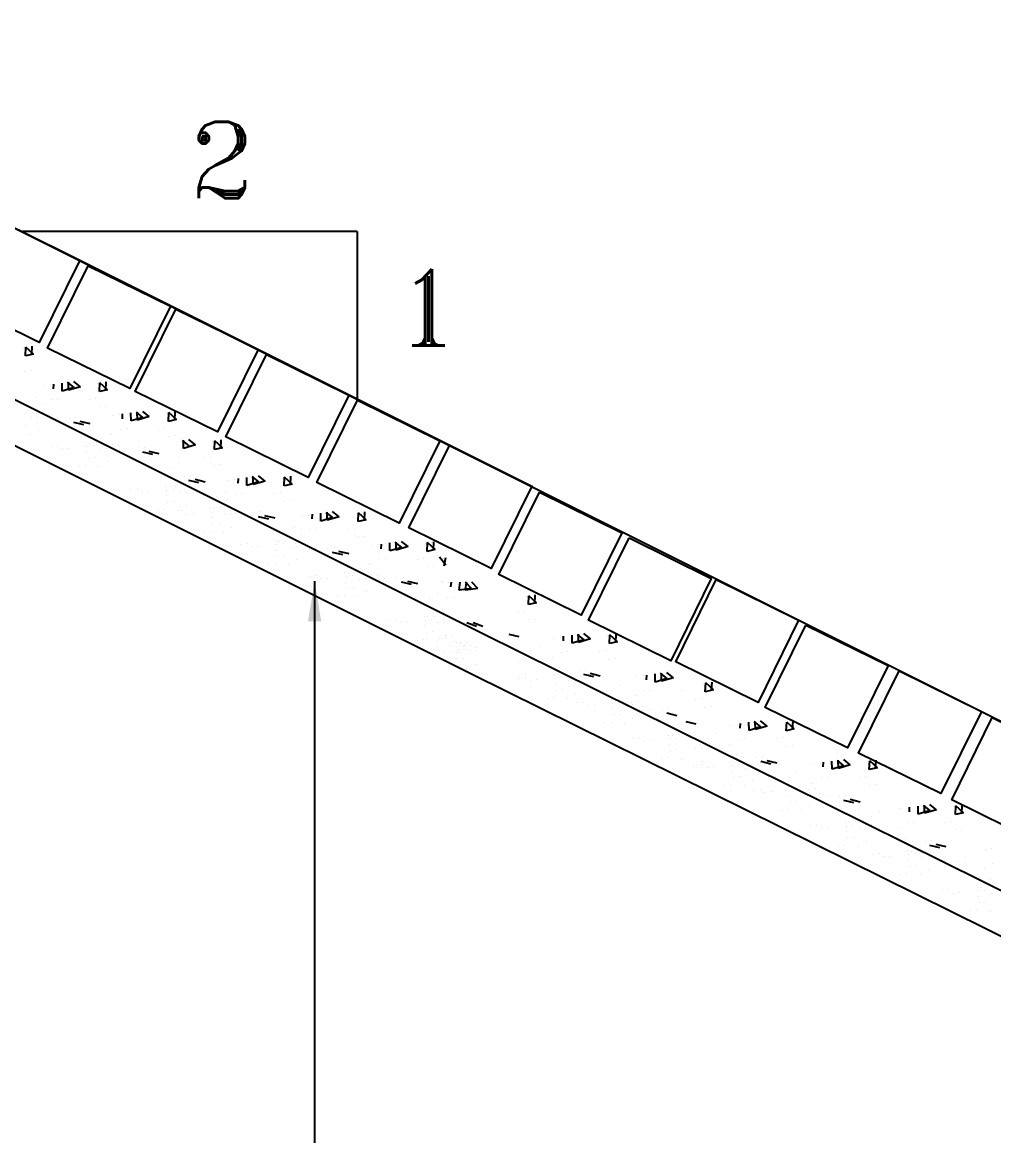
# Model space of a CAD drawing. Header units: metres. Extents: x -98554 to 27544620, y -161930 to 5264560.
# Drawn here: x 21861 to 25494, y 283583 to 287748 of the extents above; entities that cross this region are included whole.
import ezdxf

# ---------------------------------------------------------------- set-up
doc = ezdxf.new("R2010")
doc.units = ezdxf.units.M
doc.header["$LTSCALE"] = 15
doc.header["$MEASUREMENT"] = 0
doc.layers.add('LINE', color=7, linetype='CONTINUOUS')
doc.styles.add('BIG', font='ROMANT.SHX')
doc.dimstyles.new('ISO-25', dxfattribs={"dimtxt": 250, "dimasz": 2.5, "dimexe": 1.25, "dimexo": 0.625, "dimtad": 1, "dimtxsty": 'BIG', "dimcen": 2.5, "dimadec": 0, "dimazin": 0, "dimtfac": 1, "dimtmove": 0, "dimatfit": 3, "dimfxl": 1, "dimarcsym": 0})

msp = doc.modelspace()

# ---------------------------------------------------------------- linework, layer by layer
at = {"layer": 'LINE'}
for p, q in [((20292.469, 287747.78), (27489.468, 284149.532)), ((20119.799, 287193.237), (23581.082, 285462.717)), ((20084.803, 287038.91), (23544.114, 285309.375)), ((23113.395, 286965.019), (21862.374, 286965.019)), ((23113.395, 286965.019), (23113.395, 286331.617)), ((21964.887, 286913.647), (23769.281, 286011.513)), ((21867.415, 286528.915), (21867.415, 286528.915)), ((21873.097, 286500.303), (21874.785, 286533.049)), ((21903.219, 286506.997), (21874.774, 286533.063)), ((21891.133, 286532.038), (21891.133, 286532.038)), ((21896.815, 286503.425), (21898.503, 286536.171)), ((21903.219, 286506.997), (21873.086, 286500.317)), ((21872.797, 286442.598), (21872.797, 286442.598)), ((21896.515, 286445.721), (21896.515, 286445.721)), ((21965.805, 286391.051), (21965.805, 286391.051)), ((21977.801, 286376.735), (21978.712, 286394.411)), ((22010.574, 286368.378), (22010.119, 286398.546)), ((22054.997, 286381.395), (22030.264, 286401.198)), ((22034.292, 286371.501), (22033.837, 286401.669)), ((22078.715, 286384.517), (22053.982, 286404.321)), ((22144.164, 286395.437), (22144.164, 286395.437)), ((22149.846, 286366.825), (22151.534, 286399.571)), ((22179.969, 286373.519), (22151.523, 286399.585)), ((22167.882, 286398.559), (22167.882, 286398.559)), ((22173.564, 286369.947), (22175.252, 286402.693)), ((21942.087, 286387.929), (21942.087, 286387.929)), ((22054.997, 286381.395), (22010.563, 286368.388)), ((22078.715, 286384.517), (22034.281, 286371.511)), ((22179.969, 286373.519), (22149.835, 286366.839)), ((21881.718, 286324.844), (21881.718, 286324.844)), ((21912.817, 286343.946), (21912.817, 286343.946)), ((21938.391, 286316.406), (21938.391, 286316.406)), ((21969.491, 286335.509), (21969.491, 286335.509)), ((21993.209, 286338.631), (21993.209, 286338.631)), ((22113.138, 286337.354), (22113.138, 286337.354)), ((22136.856, 286340.476), (22136.856, 286340.476)), ((22149.546, 286309.12), (22149.546, 286309.12)), ((22173.264, 286312.242), (22173.264, 286312.242)), ((21869.469, 286283.504), (21869.469, 286283.504)), ((21879.001, 286296.178), (21879.001, 286296.178)), ((21895.015, 286270.465), (21895.015, 286270.465)), ((21914.761, 286284.593), (21914.761, 286284.593)), ((21918.733, 286273.588), (21918.733, 286273.588)), ((21938.479, 286287.716), (21938.479, 286287.716)), ((21962.665, 286277.623), (21962.665, 286277.623)), ((21991.406, 286266.274), (21991.406, 286266.274)), ((22036.698, 286267.364), (22036.698, 286267.364)), ((22060.416, 286270.486), (22060.416, 286270.486)), ((22199.772, 286276.214), (22199.772, 286276.214)), ((22223.49, 286279.336), (22223.49, 286279.336)), ((22235.486, 286265.02), (22236.397, 286282.697)), ((22268.259, 286256.664), (22267.804, 286286.831)), ((22312.682, 286269.68), (22268.248, 286256.673)), ((22312.682, 286269.68), (22287.949, 286289.483)), ((22291.977, 286259.786), (22291.522, 286289.954)), ((22336.4, 286272.802), (22291.966, 286259.796)), ((22336.4, 286272.802), (22311.667, 286292.606)), ((22401.85, 286283.722), (22401.85, 286283.722)), ((22407.531, 286255.11), (22409.22, 286287.856)), ((22437.654, 286261.804), (22409.208, 286287.87)), ((22425.568, 286286.845), (22425.568, 286286.845)), ((22431.249, 286258.232), (22432.938, 286290.978)), ((21872.421, 286239.313), (21872.421, 286239.313)), ((21920.468, 286223.588), (21920.468, 286223.588)), ((21967.688, 286263.152), (21967.688, 286263.152)), ((22091.773, 286242.477), (22054.257, 286251.484)), ((22115.491, 286245.599), (22077.975, 286254.606)), ((22227.176, 286223.794), (22227.176, 286223.794)), ((22250.894, 286226.916), (22250.894, 286226.916)), ((22370.824, 286225.639), (22370.824, 286225.639)), ((22394.542, 286228.761), (22394.542, 286228.761)), ((22437.654, 286261.804), (22407.52, 286255.124)), ((21889.369, 286204.486), (21889.369, 286204.486)), ((22107.994, 286196.26), (22107.994, 286196.26)), ((22158.467, 286191.366), (22158.467, 286191.366)), ((22189.566, 286210.468), (22189.566, 286210.468)), ((22196.077, 286204.691), (22196.077, 286204.691)), ((22407.231, 286197.405), (22407.231, 286197.405)), ((22430.949, 286200.528), (22430.949, 286200.528)), ((22485.198, 286164.126), (22460.466, 286183.929)), ((22464.493, 286154.232), (22464.038, 286184.399)), ((22508.916, 286167.248), (22484.184, 286187.052)), ((22580.047, 286149.555), (22581.736, 286182.302)), ((22610.17, 286156.25), (22581.725, 286182.316)), ((22603.765, 286152.678), (22605.454, 286185.424)), ((21969.811, 286161.677), (21969.811, 286161.677)), ((21993.528, 286164.799), (21993.528, 286164.799)), ((22010.336, 286152.221), (22010.336, 286152.221)), ((22034.054, 286155.343), (22034.054, 286155.343)), ((22099.461, 286175.184), (22099.461, 286175.184)), ((22104.484, 286160.713), (22104.484, 286160.713)), ((22114.016, 286173.388), (22114.016, 286173.388)), ((22128.202, 286163.836), (22128.202, 286163.836)), ((22137.734, 286176.51), (22137.734, 286176.51)), ((22153.747, 286150.797), (22153.747, 286150.797)), ((22173.493, 286164.925), (22173.493, 286164.925)), ((22177.465, 286153.92), (22177.465, 286153.92)), ((22197.211, 286168.048), (22197.211, 286168.048)), ((22220.351, 286165.908), (22220.351, 286165.908)), ((22225.374, 286151.437), (22225.374, 286151.437)), ((22249.092, 286154.559), (22249.092, 286154.559)), ((22294.383, 286155.649), (22294.383, 286155.649)), ((22318.101, 286158.771), (22318.101, 286158.771)), ((22373.176, 286133.884), (22335.66, 286142.891)), ((22508.916, 286167.248), (22464.482, 286154.242)), ((22574.366, 286178.168), (22574.366, 286178.168)), ((22610.17, 286156.25), (22580.036, 286149.57)), ((22598.084, 286181.29), (22598.084, 286181.29)), ((22102.81, 286139.548), (22102.81, 286139.548)), ((22107.436, 286116.523), (22107.436, 286116.523)), ((22131.154, 286119.645), (22131.154, 286119.645)), ((22179.201, 286103.92), (22179.201, 286103.92)), ((22349.458, 286130.762), (22311.942, 286139.769)), ((22447.251, 286098.753), (22447.251, 286098.753)), ((22543.34, 286120.085), (22543.34, 286120.085)), ((22567.058, 286123.207), (22567.058, 286123.207)), ((22073.911, 286086.59), (22073.911, 286086.59)), ((22097.629, 286089.712), (22097.629, 286089.712)), ((22148.101, 286084.818), (22148.101, 286084.818)), ((22365.679, 286084.546), (22365.679, 286084.546)), ((22416.152, 286079.651), (22416.152, 286079.651)), ((22579.748, 286091.851), (22579.748, 286091.851)), ((22603.466, 286094.973), (22603.466, 286094.973)), ((22466.899, 286050.095), (22466.899, 286050.095)), ((22521.974, 286025.208), (22484.458, 286034.214)), ((22490.617, 286053.217), (22490.617, 286053.217)), ((22545.692, 286028.33), (22508.176, 286037.337)), ((22633.115, 286035.085), (22633.115, 286035.085)), ((22656.833, 286038.208), (22656.833, 286038.208)), ((22668.828, 286023.892), (22669.74, 286041.568)), ((22701.602, 286015.535), (22701.147, 286045.702)), ((22746.024, 286028.551), (22701.591, 286015.545)), ((22746.024, 286028.551), (22721.292, 286048.355)), ((22725.32, 286018.657), (22724.865, 286048.825)), ((22769.742, 286031.673), (22725.309, 286018.667)), ((22769.742, 286031.673), (22745.01, 286051.477)), ((22835.192, 286042.593), (22835.192, 286042.593)), ((22870.996, 286020.675), (22840.863, 286013.995)), ((22840.874, 286013.981), (22842.562, 286046.727)), ((22870.996, 286020.675), (22842.551, 286046.741)), ((22858.91, 286045.716), (22858.91, 286045.716)), ((22864.592, 286017.103), (22866.28, 286049.849)), ((22266.67, 285998.482), (22266.67, 285998.482)), ((22290.388, 286001.604), (22290.388, 286001.604)), ((22307.196, 285989.026), (22307.196, 285989.026)), ((22330.914, 285992.148), (22330.914, 285992.148)), ((22396.321, 286011.989), (22396.321, 286011.989)), ((22399.67, 285976.353), (22399.67, 285976.353)), ((22401.343, 285997.518), (22401.343, 285997.518)), ((22410.875, 286010.193), (22410.875, 286010.193)), ((22425.061, 286000.641), (22425.061, 286000.641)), ((22434.593, 286013.315), (22434.593, 286013.315)), ((22450.607, 285987.602), (22450.607, 285987.602)), ((22470.353, 286001.73), (22470.353, 286001.73)), ((22474.325, 285990.725), (22474.325, 285990.725)), ((22494.071, 286004.853), (22494.071, 286004.853)), ((22538.196, 285978.991), (22538.196, 285978.991)), ((22588.668, 285974.097), (22588.668, 285974.097)), ((22619.768, 285993.199), (22619.768, 285993.199)), ((22660.519, 285982.665), (22660.519, 285982.665)), ((22684.237, 285985.787), (22684.237, 285985.787)), ((22804.166, 285984.51), (22804.166, 285984.51)), ((22827.884, 285987.633), (22827.884, 285987.633)), ((22404.296, 285953.328), (22404.296, 285953.328)), ((22428.014, 285956.45), (22428.014, 285956.45)), ((22476.06, 285940.725), (22476.06, 285940.725)), ((22629.419, 285963.563), (22629.419, 285963.563)), ((22840.574, 285956.276), (22840.574, 285956.276)), ((22864.292, 285959.399), (22864.292, 285959.399)), ((22370.77, 285923.395), (22370.77, 285923.395)), ((22394.488, 285926.517), (22394.488, 285926.517)), ((22444.961, 285921.623), (22444.961, 285921.623)), ((22459.763, 285919.91), (22459.763, 285919.91)), ((22476.571, 285907.331), (22476.571, 285907.331)), ((22500.289, 285910.453), (22500.289, 285910.453)), ((22565.696, 285930.294), (22565.696, 285930.294)), ((22569.045, 285894.659), (22569.045, 285894.659)), ((22570.719, 285915.824), (22570.719, 285915.824)), ((22580.25, 285928.498), (22580.25, 285928.498)), ((22594.437, 285918.946), (22594.437, 285918.946)), ((22603.968, 285931.621), (22603.968, 285931.621)), ((22619.982, 285905.908), (22619.982, 285905.908)), ((22639.728, 285920.036), (22639.728, 285920.036)), ((22643.7, 285909.03), (22643.7, 285909.03)), ((22653.693, 285924.779), (22653.693, 285924.779)), ((22658.716, 285910.308), (22658.716, 285910.308)), ((22663.446, 285923.158), (22663.446, 285923.158)), ((22682.434, 285913.431), (22682.434, 285913.431)), ((22727.725, 285914.52), (22727.725, 285914.52)), ((22782.8, 285889.633), (22745.285, 285898.64)), ((22751.443, 285917.643), (22751.443, 285917.643)), ((22806.518, 285892.755), (22769.003, 285901.762)), ((22909.864, 285901.607), (22909.864, 285901.607)), ((22933.582, 285904.729), (22933.582, 285904.729)), ((22945.578, 285890.413), (22946.489, 285908.089)), ((22978.351, 285882.056), (22977.896, 285912.224)), ((23022.774, 285895.073), (22978.34, 285882.066)), ((23022.774, 285895.073), (22998.041, 285914.876)), ((23002.069, 285885.179), (23001.614, 285915.347)), ((23046.491, 285898.195), (23002.058, 285885.189)), ((23046.491, 285898.195), (23021.759, 285917.999)), ((23111.941, 285909.115), (23111.941, 285909.115)), ((23117.623, 285880.503), (23119.311, 285913.249)), ((23147.745, 285887.197), (23119.3, 285913.263)), ((23135.659, 285912.237), (23135.659, 285912.237)), ((23141.341, 285883.625), (23143.029, 285916.371)), ((22573.671, 285871.633), (22573.671, 285871.633)), ((22597.389, 285874.756), (22597.389, 285874.756)), ((22645.435, 285859.03), (22645.435, 285859.03)), ((22880.594, 285857.624), (22880.594, 285857.624)), ((22937.268, 285849.187), (22937.268, 285849.187)), ((22960.986, 285852.309), (22960.986, 285852.309)), ((23080.915, 285851.032), (23080.915, 285851.032)), ((23104.633, 285854.154), (23104.633, 285854.154)), ((23147.745, 285887.197), (23117.612, 285880.517)), ((22540.145, 285841.7), (22540.145, 285841.7)), ((22563.863, 285844.823), (22563.863, 285844.823)), ((22614.336, 285839.928), (22614.336, 285839.928)), ((22799.022, 285843.417), (22799.022, 285843.417)), ((22808.505, 285808.53), (22808.505, 285808.53)), ((22846.778, 285809.856), (22846.778, 285809.856)), ((22849.494, 285838.522), (22849.494, 285838.522)), ((22906.168, 285830.084), (22906.168, 285830.084)), ((23117.323, 285822.798), (23117.323, 285822.798)), ((23141.041, 285825.921), (23141.041, 285825.921)), ((22678.855, 285795.023), (22678.855, 285795.023)), ((22702.573, 285798.145), (22702.573, 285798.145)), ((22719.381, 285785.567), (22719.381, 285785.567)), ((22743.099, 285788.689), (22743.099, 285788.689)), ((22811.855, 285772.894), (22811.855, 285772.894)), ((22813.528, 285794.059), (22813.528, 285794.059)), ((22823.06, 285806.734), (22823.06, 285806.734)), ((22837.246, 285797.182), (22837.246, 285797.182)), ((22862.792, 285784.143), (22862.792, 285784.143)), ((22882.538, 285798.271), (22882.538, 285798.271)), ((22886.51, 285787.266), (22886.51, 285787.266)), ((22906.256, 285801.394), (22906.256, 285801.394)), ((22930.442, 285791.301), (22930.442, 285791.301)), ((22935.465, 285776.83), (22935.465, 285776.83)), ((22959.183, 285779.952), (22959.183, 285779.952)), ((23004.474, 285781.042), (23004.474, 285781.042)), ((23028.192, 285784.164), (23028.192, 285784.164)), ((23083.267, 285759.277), (23045.752, 285768.284)), ((23167.549, 285789.892), (23167.549, 285789.892)), ((23191.267, 285793.014), (23191.267, 285793.014)), ((23203.263, 285778.698), (23204.174, 285796.375)), ((23236.036, 285770.342), (23235.581, 285800.509)), ((23280.459, 285783.358), (23236.025, 285770.351)), ((23280.459, 285783.358), (23255.726, 285803.161)), ((23259.754, 285773.464), (23259.299, 285803.632)), ((23304.177, 285786.48), (23259.743, 285773.474)), ((23304.177, 285786.48), (23279.444, 285806.284)), ((23369.627, 285797.4), (23369.627, 285797.4)), ((23405.431, 285775.482), (23375.297, 285768.802)), ((23375.308, 285768.788), (23376.997, 285801.534)), ((23405.431, 285775.482), (23376.985, 285801.548)), ((23393.345, 285800.523), (23393.345, 285800.523)), ((23399.026, 285771.91), (23400.715, 285804.656)), ((22816.48, 285749.869), (22816.48, 285749.869)), ((22840.198, 285752.991), (22840.198, 285752.991)), ((22888.245, 285737.266), (22888.245, 285737.266)), ((23059.55, 285756.155), (23022.034, 285765.162)), ((23157.343, 285724.146), (23157.343, 285724.146)), ((23194.953, 285737.472), (23194.953, 285737.472)), ((23218.671, 285740.594), (23218.671, 285740.594)), ((23338.601, 285739.317), (23338.601, 285739.317)), ((23362.319, 285742.439), (23362.319, 285742.439)), ((23445.961, 285717.034), (23421.161, 285746.589)), ((23437.246, 285743.438), (23437.246, 285743.438)), ((23439.145, 285714.328), (23445.093, 285746.574)), ((22782.955, 285719.936), (22782.955, 285719.936)), ((22806.673, 285723.058), (22806.673, 285723.058)), ((22857.146, 285718.164), (22857.146, 285718.164)), ((23067.238, 285688.862), (23067.238, 285688.862)), ((23075.771, 285709.939), (23075.771, 285709.939)), ((23081.793, 285687.066), (23081.793, 285687.066)), ((23105.511, 285690.188), (23105.511, 285690.188)), ((23126.243, 285705.044), (23126.243, 285705.044)), ((23163.854, 285718.37), (23163.854, 285718.37)), ((23375.008, 285711.083), (23375.008, 285711.083)), ((23398.726, 285714.206), (23398.726, 285714.206)), ((22937.587, 285675.355), (22937.587, 285675.355)), ((22961.305, 285678.477), (22961.305, 285678.477)), ((22978.113, 285665.899), (22978.113, 285665.899)), ((23001.831, 285669.021), (23001.831, 285669.021)), ((23070.587, 285653.226), (23070.587, 285653.226)), ((23072.261, 285674.391), (23072.261, 285674.391)), ((23095.979, 285677.514), (23095.979, 285677.514)), ((23121.524, 285664.475), (23121.524, 285664.475)), ((23141.27, 285678.603), (23141.27, 285678.603)), ((23145.242, 285667.598), (23145.242, 285667.598)), ((23164.988, 285681.726), (23164.988, 285681.726)), ((23188.128, 285679.586), (23188.128, 285679.586)), ((23193.15, 285665.115), (23193.15, 285665.115)), ((23216.868, 285668.238), (23216.868, 285668.238)), ((23262.16, 285669.327), (23262.16, 285669.327)), ((23317.235, 285644.44), (23279.719, 285653.447)), ((23285.878, 285672.449), (23285.878, 285672.449)), ((23340.953, 285647.562), (23303.437, 285656.569)), ((23430.022, 285651.643), (23430.022, 285651.643)), ((23431.316, 285657.157), (23431.316, 285657.157)), ((23453.945, 285651.643), (23453.945, 285651.643)), ((23463.969, 285635.883), (23467.18, 285653.29)), ((23495.371, 285623.321), (23498.858, 285653.29)), ((23541.113, 285630.427), (23519.177, 285653.29)), ((23519.294, 285623.321), (23522.78, 285653.29)), ((23565.036, 285630.427), (23543.1, 285653.29)), ((23041.688, 285600.268), (23041.688, 285600.268)), ((23065.406, 285603.39), (23065.406, 285603.39)), ((23075.213, 285630.201), (23075.213, 285630.201)), ((23098.931, 285633.323), (23098.931, 285633.323)), ((23146.978, 285617.598), (23146.978, 285617.598)), ((23415.028, 285612.431), (23415.028, 285612.431)), ((23541.113, 285630.427), (23495.362, 285623.332)), ((23565.036, 285630.427), (23519.284, 285623.332)), ((23754.244, 285570.006), (23755.933, 285602.752)), ((23784.367, 285576.701), (23755.922, 285602.766)), ((23772.281, 285601.741), (23772.281, 285601.741)), ((23777.962, 285573.129), (23779.651, 285605.875)), ((23115.878, 285598.496), (23115.878, 285598.496)), ((23333.456, 285598.224), (23333.456, 285598.224)), ((23383.929, 285593.329), (23383.929, 285593.329)), ((23450.35, 285596.094), (23450.35, 285596.094)), ((23474.272, 285596.094), (23474.272, 285596.094)), ((23748.563, 285598.619), (23748.563, 285598.619)), ((23784.367, 285576.701), (23754.233, 285570.02)), ((23364.098, 285525.667), (23364.098, 285525.667)), ((23378.652, 285523.871), (23378.652, 285523.871)), ((23402.37, 285526.993), (23402.37, 285526.993)), ((23434.194, 285554.125), (23434.194, 285554.125)), ((23436.027, 285539.594), (23436.027, 285539.594)), ((23439.118, 285524.592), (23439.118, 285524.592)), ((23461.848, 285518.531), (23461.848, 285518.531)), ((23463.041, 285524.592), (23463.041, 285524.592)), ((23508.087, 285519.76), (23508.087, 285519.76)), ((23532.01, 285519.76), (23532.01, 285519.76)), ((23717.537, 285540.535), (23717.537, 285540.535)), ((23741.255, 285543.658), (23741.255, 285543.658)), ((23234.447, 285512.16), (23234.447, 285512.16)), ((23258.165, 285515.282), (23258.165, 285515.282)), ((23274.973, 285502.704), (23274.973, 285502.704)), ((23298.691, 285505.826), (23298.691, 285505.826)), ((23367.447, 285490.031), (23367.447, 285490.031)), ((23369.12, 285511.196), (23369.12, 285511.196)), ((23392.838, 285514.319), (23392.838, 285514.319)), ((23418.384, 285501.28), (23418.384, 285501.28)), ((23438.13, 285515.408), (23438.13, 285515.408)), ((23442.102, 285504.403), (23442.102, 285504.403)), ((23559.443, 285487.898), (23523.423, 285501.724)), ((23583.365, 285487.898), (23547.346, 285501.724)), ((23753.945, 285512.302), (23753.945, 285512.302)), ((23777.663, 285515.424), (23777.663, 285515.424)), ((23338.547, 285437.073), (23338.547, 285437.073)), ((23362.265, 285440.195), (23362.265, 285440.195)), ((23372.073, 285467.006), (23372.073, 285467.006)), ((23395.791, 285470.128), (23395.791, 285470.128)), ((23412.738, 285435.301), (23412.738, 285435.301)), ((23423.013, 285443.487), (23423.013, 285443.487)), ((23443.837, 285454.403), (23443.837, 285454.403)), ((23444.434, 285454.917), (23444.434, 285454.917)), ((23446.936, 285443.487), (23446.936, 285443.487)), ((23468.357, 285454.917), (23468.357, 285454.917)), ((23581.082, 285462.717), (27338.881, 283600.814)), ((23719.889, 285448.781), (23682.373, 285457.788)), ((23849.212, 285444.87), (23849.212, 285444.87)), ((23872.93, 285447.992), (23872.93, 285447.992)), ((23884.926, 285433.676), (23885.838, 285451.353)), ((23917.699, 285425.319), (23917.244, 285455.487)), ((23962.122, 285438.336), (23917.688, 285425.329)), ((23962.122, 285438.336), (23937.39, 285458.139)), ((23941.417, 285428.442), (23940.962, 285458.61)), ((23985.84, 285441.458), (23941.406, 285428.452)), ((23985.84, 285441.458), (23961.108, 285461.262)), ((24051.29, 285452.378), (24051.29, 285452.378)), ((24056.971, 285423.766), (24058.66, 285456.512)), ((24087.094, 285430.46), (24058.649, 285456.526)), ((24075.008, 285455.501), (24075.008, 285455.501)), ((24080.689, 285426.888), (24082.378, 285459.634)), ((23442.131, 285393.688), (23442.131, 285393.688)), ((23459.89, 285416.497), (23459.89, 285416.497)), ((23476.157, 285431.73), (23476.157, 285431.73)), ((23484.681, 285392.431), (23484.681, 285392.431)), ((23486.012, 285428.199), (23486.012, 285428.199)), ((23489.103, 285413.196), (23489.103, 285413.196)), ((23493.832, 285400.343), (23493.832, 285400.343)), ((23500.08, 285431.73), (23500.08, 285431.73)), ((23500.208, 285424.518), (23500.208, 285424.518)), ((23513.025, 285413.196), (23513.025, 285413.196)), ((23515.102, 285417.065), (23515.102, 285417.065)), ((23517.754, 285400.343), (23517.754, 285400.343)), ((23524.13, 285424.518), (23524.13, 285424.518)), ((23536.65, 285396.935), (23536.65, 285396.935)), ((23539.025, 285417.065), (23539.025, 285417.065)), ((23558.072, 285408.365), (23558.072, 285408.365)), ((23560.573, 285396.935), (23560.573, 285396.935)), ((23712.393, 285399.442), (23712.393, 285399.442)), ((23762.865, 285394.547), (23762.865, 285394.547)), ((23793.965, 285413.65), (23793.965, 285413.65)), ((23876.616, 285392.45), (23876.616, 285392.45)), ((23900.334, 285395.572), (23900.334, 285395.572)), ((24020.264, 285394.295), (24020.264, 285394.295)), ((24043.982, 285397.417), (24043.982, 285397.417)), ((24087.094, 285430.46), (24056.96, 285423.78)), ((23472.411, 285388.913), (23472.411, 285388.913)), ((23486.262, 285368.999), (23486.262, 285368.999)), ((23496.333, 285388.913), (23496.333, 285388.913)), ((23510.185, 285368.999), (23510.185, 285368.999)), ((23717.292, 285356.692), (23717.292, 285356.692)), ((23737.038, 285370.819), (23737.038, 285370.819)), ((23741.01, 285359.814), (23741.01, 285359.814)), ((23760.756, 285373.942), (23760.756, 285373.942)), ((23845.517, 285373.347), (23845.517, 285373.347)), ((24056.672, 285366.061), (24056.672, 285366.061)), ((24080.39, 285369.184), (24080.39, 285369.184)), ((23491.528, 285339.115), (23491.528, 285339.115)), ((23522.441, 285332.257), (23522.441, 285332.257)), ((23544.114, 285309.375), (27295.649, 283450.603)), ((23555.768, 285347.137), (23555.768, 285347.137)), ((23742.746, 285309.814), (23742.746, 285309.814)), ((23850.719, 285308.698), (23850.719, 285308.698)), ((23869.791, 285334.564), (23869.791, 285334.564)), ((23874.814, 285320.093), (23874.814, 285320.093)), ((23888.991, 285310.024), (23888.991, 285310.024)), ((23898.532, 285323.215), (23898.532, 285323.215)), ((23943.823, 285324.305), (23943.823, 285324.305)), ((23998.898, 285299.418), (23961.382, 285308.425)), ((23967.541, 285327.427), (23967.541, 285327.427)), ((24022.616, 285302.54), (23985.1, 285311.547)), ((24228.388, 285280.127), (24227.933, 285310.295)), ((24272.81, 285293.143), (24248.078, 285312.947)), ((24252.106, 285283.25), (24251.65, 285313.417)), ((24296.528, 285296.266), (24271.796, 285316.069)), ((23711.646, 285290.712), (23711.646, 285290.712)), ((23721.068, 285295.191), (23721.068, 285295.191)), ((23744.786, 285298.313), (23744.786, 285298.313)), ((23761.594, 285285.734), (23761.594, 285285.734)), ((23785.312, 285288.857), (23785.312, 285288.857)), ((23854.068, 285273.062), (23854.068, 285273.062)), ((23855.742, 285294.227), (23855.742, 285294.227)), ((23865.273, 285306.902), (23865.273, 285306.902)), ((23879.46, 285297.35), (23879.46, 285297.35)), ((23905.005, 285284.311), (23905.005, 285284.311)), ((23924.751, 285298.439), (23924.751, 285298.439)), ((23928.723, 285287.434), (23928.723, 285287.434)), ((23948.469, 285301.562), (23948.469, 285301.562)), ((24096.692, 285267.409), (24096.692, 285267.409)), ((24159.9, 285299.678), (24159.9, 285299.678)), ((24183.618, 285302.8), (24183.618, 285302.8)), ((24195.614, 285288.484), (24196.526, 285306.16)), ((24272.81, 285293.143), (24228.377, 285280.137)), ((24296.528, 285296.266), (24252.095, 285283.259)), ((24410.11, 285272.704), (24410.11, 285272.704)), ((24415.792, 285244.092), (24417.48, 285276.838)), ((24445.914, 285250.786), (24417.469, 285276.852)), ((24433.828, 285275.827), (24433.828, 285275.827)), ((24439.51, 285247.214), (24441.198, 285279.96)), ((23858.694, 285250.037), (23858.694, 285250.037)), ((23882.412, 285253.159), (23882.412, 285253.159)), ((23930.458, 285237.434), (23930.458, 285237.434)), ((24015.12, 285253.202), (24015.12, 285253.202)), ((24065.592, 285248.307), (24065.592, 285248.307)), ((24156.205, 285228.155), (24156.205, 285228.155)), ((24187.305, 285247.257), (24187.305, 285247.257)), ((24211.022, 285250.38), (24211.022, 285250.38)), ((24330.952, 285249.102), (24330.952, 285249.102)), ((24445.914, 285250.786), (24415.781, 285244.106)), ((23825.168, 285220.104), (23825.168, 285220.104)), ((23848.886, 285223.226), (23848.886, 285223.226)), ((23899.359, 285218.331), (23899.359, 285218.331)), ((23935.806, 285202.095), (23935.806, 285202.095)), ((23959.524, 285205.217), (23959.524, 285205.217)), ((23976.332, 285192.639), (23976.332, 285192.639)), ((24000.05, 285195.761), (24000.05, 285195.761)), ((24065.457, 285215.602), (24065.457, 285215.602)), ((24070.479, 285201.131), (24070.479, 285201.131)), ((24080.011, 285213.806), (24080.011, 285213.806)), ((24094.197, 285204.254), (24094.197, 285204.254)), ((24103.729, 285216.928), (24103.729, 285216.928)), ((24119.743, 285191.215), (24119.743, 285191.215)), ((24139.489, 285205.343), (24139.489, 285205.343)), ((24143.461, 285194.338), (24143.461, 285194.338)), ((24163.207, 285208.466), (24163.207, 285208.466)), ((24180.479, 285189.371), (24180.479, 285189.371)), ((24379.084, 285214.621), (24379.084, 285214.621)), ((24402.802, 285217.743), (24402.802, 285217.743)), ((24415.492, 285186.387), (24415.492, 285186.387)), ((24439.21, 285189.51), (24439.21, 285189.51)), ((24068.806, 285179.966), (24068.806, 285179.966)), ((24073.432, 285156.941), (24073.432, 285156.941)), ((24097.15, 285160.063), (24097.15, 285160.063)), ((24145.196, 285144.338), (24145.196, 285144.338)), ((24185.502, 285174.901), (24185.502, 285174.901)), ((24209.22, 285178.023), (24209.22, 285178.023)), ((24254.511, 285179.113), (24254.511, 285179.113)), ((24309.586, 285154.225), (24272.071, 285163.232)), ((24278.229, 285182.235), (24278.229, 285182.235)), ((24039.906, 285127.008), (24039.906, 285127.008)), ((24063.624, 285130.13), (24063.624, 285130.13)), ((24114.097, 285125.236), (24114.097, 285125.236)), ((24325.808, 285108.009), (24325.808, 285108.009)), ((24381.436, 285122.866), (24343.921, 285131.873)), ((24510.76, 285118.955), (24510.76, 285118.955)), ((24534.478, 285122.078), (24534.478, 285122.078)), ((24546.473, 285107.762), (24547.385, 285125.438)), ((24579.247, 285099.405), (24578.792, 285129.573)), ((24623.669, 285112.421), (24579.236, 285099.415)), ((24623.669, 285112.421), (24598.937, 285132.225)), ((24602.965, 285102.527), (24602.51, 285132.695)), ((24647.387, 285115.544), (24602.954, 285102.537)), ((24647.387, 285115.544), (24622.655, 285135.347)), ((24712.837, 285126.464), (24712.837, 285126.464)), ((24748.641, 285104.546), (24718.508, 285097.865)), ((24718.519, 285097.851), (24720.207, 285130.597)), ((24748.641, 285104.546), (24720.196, 285130.611)), ((24736.555, 285129.586), (24736.555, 285129.586)), ((24742.237, 285100.974), (24743.925, 285133.72)), ((24147.818, 285068.185), (24147.818, 285068.185)), ((24171.536, 285071.307), (24171.536, 285071.307)), ((24188.344, 285058.729), (24188.344, 285058.729)), ((24212.062, 285061.851), (24212.062, 285061.851)), ((24277.468, 285081.692), (24277.468, 285081.692)), ((24282.491, 285067.222), (24282.491, 285067.222)), ((24292.023, 285079.896), (24292.023, 285079.896)), ((24306.209, 285070.344), (24306.209, 285070.344)), ((24315.741, 285083.019), (24315.741, 285083.019)), ((24373.94, 285073.528), (24373.94, 285073.528)), ((24424.412, 285068.633), (24424.412, 285068.633)), ((24455.512, 285087.735), (24455.512, 285087.735)), ((24538.164, 285066.535), (24538.164, 285066.535)), ((24561.882, 285069.658), (24561.882, 285069.658)), ((24681.811, 285068.38), (24681.811, 285068.38)), ((24705.529, 285071.503), (24705.529, 285071.503)), ((24280.818, 285046.056), (24280.818, 285046.056)), ((24285.443, 285023.031), (24285.443, 285023.031)), ((24309.161, 285026.153), (24309.161, 285026.153)), ((24378.839, 285030.777), (24378.839, 285030.777)), ((24398.586, 285044.905), (24398.586, 285044.905)), ((24402.557, 285033.899), (24402.557, 285033.899)), ((24422.304, 285048.027), (24422.304, 285048.027)), ((24507.064, 285047.433), (24507.064, 285047.433)), ((24718.219, 285040.147), (24718.219, 285040.147)), ((24741.937, 285043.269), (24741.937, 285043.269)), ((24251.918, 284993.098), (24251.918, 284993.098)), ((24275.636, 284996.221), (24275.636, 284996.221)), ((24326.108, 284991.326), (24326.108, 284991.326)), ((24404.293, 284983.9), (24404.293, 284983.9)), ((24512.266, 284982.783), (24512.266, 284982.783)), ((24526.821, 284980.987), (24526.821, 284980.987)), ((24531.338, 285008.649), (24531.338, 285008.649)), ((24536.361, 284994.178), (24536.361, 284994.178)), ((24550.539, 284984.11), (24550.539, 284984.11)), ((24560.079, 284997.301), (24560.079, 284997.301)), ((24605.37, 284998.39), (24605.37, 284998.39)), ((24610.016, 284975.647), (24610.016, 284975.647)), ((24660.445, 284973.503), (24622.93, 284982.51)), ((24629.088, 285001.513), (24629.088, 285001.513)), ((24684.163, 284976.626), (24646.648, 284985.633)), ((24845.166, 284976.885), (24845.166, 284976.885)), ((24857.162, 284962.569), (24858.073, 284980.246)), ((24889.935, 284954.213), (24889.48, 284984.38)), ((24934.358, 284967.229), (24909.625, 284987.032)), ((24913.653, 284957.335), (24913.198, 284987.503)), ((24958.076, 284970.351), (24933.343, 284990.155)), ((25023.526, 284981.271), (25023.526, 284981.271)), ((25029.207, 284952.659), (25030.895, 284985.405)), ((25059.33, 284959.353), (25030.884, 284985.419)), ((25047.244, 284984.394), (25047.244, 284984.394)), ((25052.925, 284955.781), (25054.613, 284988.527)), ((24373.194, 284964.797), (24373.194, 284964.797)), ((24382.616, 284969.276), (24382.616, 284969.276)), ((24406.334, 284972.399), (24406.334, 284972.399)), ((24423.142, 284959.82), (24423.142, 284959.82)), ((24446.859, 284962.942), (24446.859, 284962.942)), ((24515.616, 284947.147), (24515.616, 284947.147)), ((24517.289, 284968.313), (24517.289, 284968.313)), ((24541.007, 284971.435), (24541.007, 284971.435)), ((24566.552, 284958.397), (24566.552, 284958.397)), ((24586.298, 284972.525), (24586.298, 284972.525)), ((24590.27, 284961.519), (24590.27, 284961.519)), ((24758.239, 284941.495), (24758.239, 284941.495)), ((24821.448, 284973.763), (24821.448, 284973.763)), ((24934.358, 284967.229), (24889.924, 284954.223)), ((24958.076, 284970.351), (24913.642, 284957.345)), ((25059.33, 284959.353), (25029.196, 284952.673)), ((24486.716, 284894.189), (24486.716, 284894.189)), ((24510.434, 284897.312), (24510.434, 284897.312)), ((24520.241, 284924.122), (24520.241, 284924.122)), ((24543.959, 284927.244), (24543.959, 284927.244)), ((24560.906, 284892.417), (24560.906, 284892.417)), ((24592.006, 284911.519), (24592.006, 284911.519)), ((24676.667, 284927.287), (24676.667, 284927.287)), ((24727.139, 284922.392), (24727.139, 284922.392)), ((24765.277, 284891.014), (24765.277, 284891.014)), ((24817.752, 284902.241), (24817.752, 284902.241)), ((24848.852, 284921.343), (24848.852, 284921.343)), ((24872.57, 284924.465), (24872.57, 284924.465)), ((24992.499, 284923.188), (24992.499, 284923.188)), ((25016.217, 284926.31), (25016.217, 284926.31)), ((25028.907, 284894.954), (25028.907, 284894.954)), ((25052.625, 284898.077), (25052.625, 284898.077)), ((24597.354, 284876.18), (24597.354, 284876.18)), ((24621.071, 284879.303), (24621.071, 284879.303)), ((24637.879, 284866.724), (24637.879, 284866.724)), ((24661.597, 284869.847), (24661.597, 284869.847)), ((24727.004, 284889.688), (24727.004, 284889.688)), ((24730.353, 284854.052), (24730.353, 284854.052)), ((24732.027, 284875.217), (24732.027, 284875.217)), ((24741.559, 284887.891), (24741.559, 284887.891)), ((24755.745, 284878.339), (24755.745, 284878.339)), ((24781.29, 284865.301), (24781.29, 284865.301)), ((24801.036, 284879.429), (24801.036, 284879.429)), ((24805.008, 284868.423), (24805.008, 284868.423)), ((24824.754, 284882.551), (24824.754, 284882.551)), ((24842.026, 284863.457), (24842.026, 284863.457)), ((24870.767, 284852.109), (24870.767, 284852.109)), ((24916.059, 284853.198), (24916.059, 284853.198)), ((24939.777, 284856.321), (24939.777, 284856.321)), ((24734.979, 284831.026), (24734.979, 284831.026)), ((24758.697, 284834.149), (24758.697, 284834.149)), ((24806.744, 284818.423), (24806.744, 284818.423)), ((24847.049, 284848.986), (24847.049, 284848.986)), ((24971.134, 284828.311), (24933.618, 284837.318)), ((24994.852, 284831.433), (24957.336, 284840.44)), ((25166.956, 284808.882), (25166.956, 284808.882)), ((25178.952, 284794.566), (25179.864, 284812.242)), ((25211.725, 284786.209), (25211.27, 284816.376)), ((25256.148, 284799.225), (25231.416, 284819.029)), ((25235.443, 284789.331), (25234.988, 284819.499)), ((25279.866, 284802.348), (25255.134, 284822.151)), ((25345.316, 284813.267), (25345.316, 284813.267)), ((25350.997, 284784.655), (25352.686, 284817.401)), ((25381.12, 284791.349), (25352.675, 284817.415)), ((25369.034, 284816.39), (25369.034, 284816.39)), ((25374.715, 284787.777), (25376.404, 284820.523)), ((24701.454, 284801.093), (24701.454, 284801.093)), ((24725.172, 284804.216), (24725.172, 284804.216)), ((24775.644, 284799.321), (24775.644, 284799.321)), ((24987.355, 284782.095), (24987.355, 284782.095)), ((25037.828, 284777.2), (25037.828, 284777.2)), ((25068.927, 284796.302), (25068.927, 284796.302)), ((25143.238, 284805.759), (25143.238, 284805.759)), ((25256.148, 284799.225), (25211.714, 284786.219)), ((25279.866, 284802.348), (25235.432, 284789.341)), ((25381.12, 284791.349), (25350.986, 284784.669)), ((24809.365, 284742.271), (24809.365, 284742.271)), ((24833.083, 284745.393), (24833.083, 284745.393)), ((24849.891, 284732.814), (24849.891, 284732.814)), ((24873.609, 284735.937), (24873.609, 284735.937)), ((24939.016, 284755.778), (24939.016, 284755.778)), ((24944.038, 284741.307), (24944.038, 284741.307)), ((24953.57, 284753.982), (24953.57, 284753.982)), ((24967.756, 284744.429), (24967.756, 284744.429)), ((24977.288, 284757.104), (24977.288, 284757.104)), ((24993.302, 284731.391), (24993.302, 284731.391)), ((25013.048, 284745.519), (25013.048, 284745.519)), ((25017.02, 284734.513), (25017.02, 284734.513)), ((25036.766, 284748.641), (25036.766, 284748.641)), ((25139.543, 284734.237), (25139.543, 284734.237)), ((25170.642, 284753.339), (25170.642, 284753.339)), ((25194.36, 284756.461), (25194.36, 284756.461)), ((25314.29, 284755.184), (25314.29, 284755.184)), ((25338.008, 284758.307), (25338.008, 284758.307)), ((25350.698, 284726.95), (25350.698, 284726.95)), ((25374.416, 284730.073), (25374.416, 284730.073)), ((24942.365, 284720.142), (24942.365, 284720.142)), ((24946.991, 284697.116), (24946.991, 284697.116)), ((24970.709, 284700.239), (24970.709, 284700.239)), ((25018.755, 284684.514), (25018.755, 284684.514)), ((25163.817, 284695.453), (25163.817, 284695.453)), ((25192.558, 284684.105), (25192.558, 284684.105)), ((25237.849, 284685.194), (25237.849, 284685.194)), ((25261.567, 284688.317), (25261.567, 284688.317)), ((24913.465, 284667.184), (24913.465, 284667.184)), ((24937.183, 284670.306), (24937.183, 284670.306)), ((24987.656, 284665.411), (24987.656, 284665.411)), ((25168.84, 284680.982), (25168.84, 284680.982)), ((25171.77, 284648.872), (25171.77, 284648.872)), ((25186.325, 284647.076), (25186.325, 284647.076)), ((25210.043, 284650.198), (25210.043, 284650.198)), ((25292.924, 284660.307), (25255.408, 284669.314)), ((25269.52, 284641.735), (25269.52, 284641.735)), ((25316.642, 284663.429), (25279.126, 284672.436)), ((25462.935, 284653.662), (25462.935, 284653.662)), ((25486.653, 284656.784), (25486.653, 284656.784)), ((25042.119, 284635.365), (25042.119, 284635.365)), ((25065.837, 284638.487), (25065.837, 284638.487)), ((25082.645, 284625.908), (25082.645, 284625.908)), ((25106.363, 284629.031), (25106.363, 284629.031)), ((25175.119, 284613.236), (25175.119, 284613.236)), ((25176.793, 284634.401), (25176.793, 284634.401)), ((25200.511, 284637.523), (25200.511, 284637.523)), ((25226.056, 284624.485), (25226.056, 284624.485)), ((25245.802, 284638.613), (25245.802, 284638.613)), ((25249.774, 284627.607), (25249.774, 284627.607)), ((25309.146, 284614.091), (25309.146, 284614.091)), ((25359.618, 284609.196), (25359.618, 284609.196)), ((25390.718, 284628.298), (25390.718, 284628.298)), ((25490.339, 284601.241), (25490.339, 284601.241)), ((25146.22, 284560.278), (25146.22, 284560.278)), ((25169.938, 284563.4), (25169.938, 284563.4)), ((25179.745, 284590.21), (25179.745, 284590.21)), ((25203.463, 284593.333), (25203.463, 284593.333)), ((25220.41, 284558.505), (25220.41, 284558.505)), ((25251.51, 284577.608), (25251.51, 284577.608)), ((25459.239, 284582.139), (25459.239, 284582.139)), ((25483.514, 284543.355), (25483.514, 284543.355)), ((25488.536, 284528.885), (25488.536, 284528.885)), ((25302.946, 284499.79), (25302.946, 284499.79)), ((25326.664, 284502.912), (25326.664, 284502.912)), ((25343.472, 284490.334), (25343.472, 284490.334)), ((25367.19, 284493.456), (25367.19, 284493.456)), ((25432.596, 284513.297), (25432.596, 284513.297)), ((25435.946, 284477.661), (25435.946, 284477.661)), ((25437.619, 284498.827), (25437.619, 284498.827)), ((25447.151, 284511.501), (25447.151, 284511.501)), ((25461.337, 284501.949), (25461.337, 284501.949)), ((25470.869, 284514.624), (25470.869, 284514.624)), ((25486.882, 284488.911), (25486.882, 284488.911)), ((25440.571, 284454.636), (25440.571, 284454.636)), ((25464.289, 284457.758), (25464.289, 284457.758)), ((25407.046, 284424.703), (25407.046, 284424.703)), ((25430.764, 284427.826), (25430.764, 284427.826)), ((25481.236, 284422.931), (25481.236, 284422.931))]:
    msp.add_line(p, q, dxfattribs=at)
for points in [[(21768.78, 287009.605), (22076.647, 286857.934), (21924.976, 286550.067), (21617.109, 286701.738)], [(22107.817, 286837.329), (22415.685, 286685.658), (22264.014, 286377.791), (21956.146, 286529.462)], [(22435.175, 286675.224), (22743.042, 286523.553), (22591.371, 286215.686), (22283.504, 286367.357)], [(22774.54, 286504.94), (23082.407, 286353.269), (22930.736, 286045.402), (22622.869, 286197.073)], [(23114.748, 286334.364), (23422.615, 286182.693), (23270.944, 285874.825), (22963.077, 286026.496)], [(23458.927, 286164.495), (23766.794, 286012.824), (23615.123, 285704.957), (23307.256, 285856.628)], [(23795.287, 285989.706), (24103.154, 285838.035), (23951.483, 285530.168), (23643.616, 285681.839)], [(24130.411, 285819.288), (24438.278, 285667.617), (24286.607, 285359.75), (23978.74, 285511.421)], [(24456.834, 285663.791), (24764.701, 285512.12), (24613.03, 285204.253), (24305.163, 285355.924)], [(24791.958, 285493.374), (25099.825, 285341.703), (24948.154, 285033.836), (24640.287, 285185.507)], [(25140.459, 285322.212), (25448.327, 285170.541), (25296.656, 284862.674), (24988.788, 285014.345)], [(25488.968, 285147.197), (25796.835, 284995.526), (25645.164, 284687.659), (25337.297, 284839.33)]]:
    msp.add_lwpolyline(points, close=True, dxfattribs=at)

# ---------------------------------------------------------------- texts
at = {"layer": 'LINE', "style": 'BIG'}
for s, p in [('2', (22485.157, 287089.377)), ('1', (23257.71, 286538.692))]:
    msp.add_text(s, height=286.131, dxfattribs=at).set_placement(p)

# ---------------------------------------------------------------- leaders
at = {"layer": 'LINE'}
msp.add_leader([(22954.672, 285657.125), (22954.672, 282463.212), (23522.44, 282463.212)], dimstyle='ISO-25', override={"dimtxt": 300, "dimasz": 150, "dimgap": 40, "dimclrd": 5}, dxfattribs=at)

doc.saveas('drawing.dxf')
